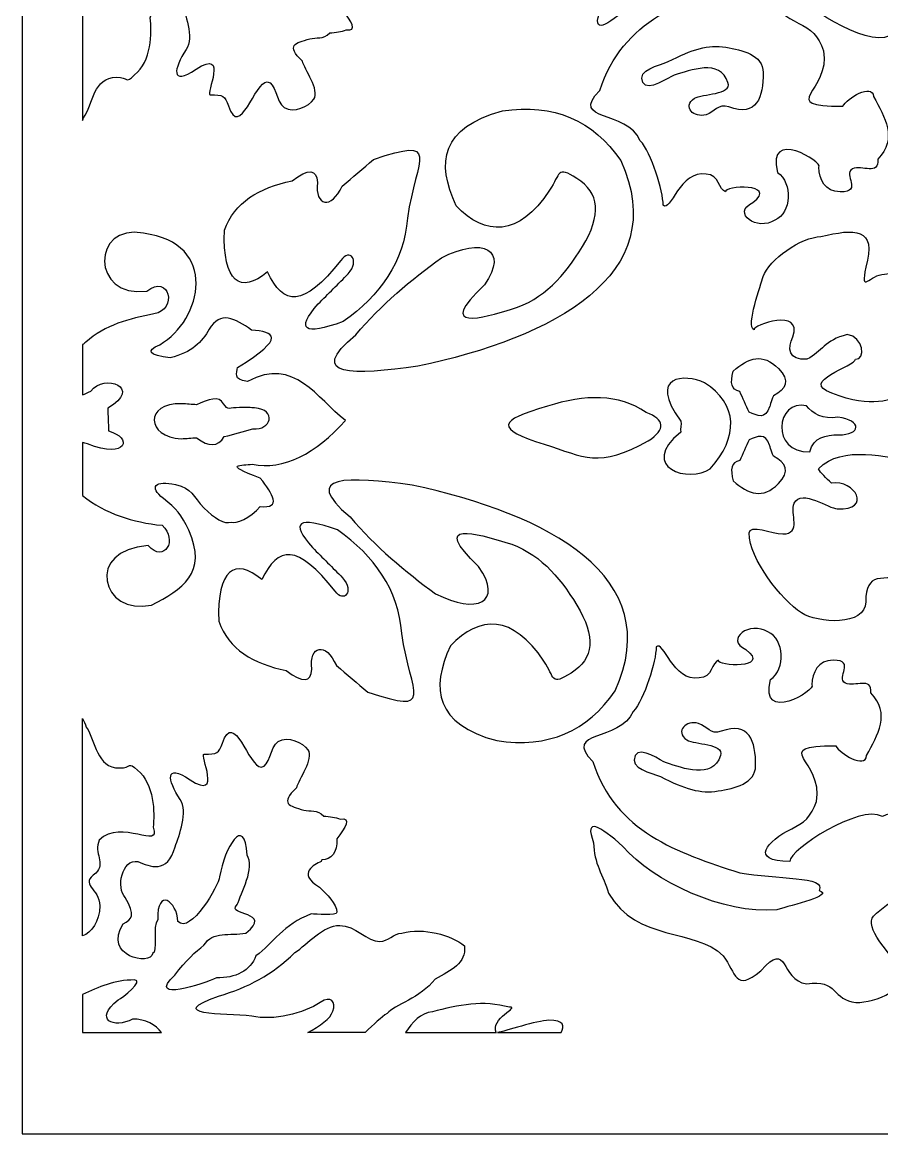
# Model space of a CAD drawing. Header units: centimetres. Extents: x 11.1 to 45, y -13.4 to 13.9.
# Drawn here: x 11.13 to 17.35, y -13.4 to -5.37 of the extents above; entities that cross this region are included whole.
import ezdxf

# ---------------------------------------------------------------- set-up
doc = ezdxf.new("R2010")
doc.units = ezdxf.units.CM
doc.header["$MEASUREMENT"] = 0
doc.layers.add('layer 1', color=7, linetype='Continuous')

msp = doc.modelspace()

# ---------------------------------------------------------------- linework, layer by layer
at = {"layer": 'layer 1', "color": 177}
for points, knots in [([(11.13376, 13.34877), (11.13376, 13.34877), (11.13376, 13.9212), (11.13376, 13.9212), (11.13376, 13.9212), (11.13376, 13.9212), (27.43513, 13.9212), (27.43513, 13.9212), (27.43513, 13.9212), (27.43513, 13.9212), (27.43513, -13.3973), (27.43513, -13.3973), (27.43513, -13.3973), (27.43513, -13.3973), (11.13376, -13.3973), (11.13376, -13.3973), (11.13376, -13.3973), (11.13376, -13.3973), (11.13376, 13.34877), (11.13376, 13.34877)], [0, 0, 0, 0, 0.1666667, 0.1666667, 0.1666667, 0.1666667, 0.3333333, 0.3333333, 0.3333333, 0.3333333, 0.5, 0.5, 0.5, 0.5, 0.6666667, 0.6666667, 0.6666667, 0.6666667, 1, 1, 1, 1]), ([(13.325, -4.93045), (13.15616, -5.03442), (13.29343, -5.09609), (13.33688, -5.11568), (13.33688, -5.11568), (13.33878, -5.11949), (13.33851, -5.12741), (13.34303, -5.12731), (13.34303, -5.12731), (13.41079, -5.12597), (13.45475, -5.18127), (13.45037, -5.2789), (13.45037, -5.2789), (13.51351, -5.36282), (13.55976, -5.43295), (13.47556, -5.42311), (13.47556, -5.42311), (13.44192, -5.43422), (13.39987, -5.44022), (13.35602, -5.44469), (13.35602, -5.44469), (13.30946, -5.49397), (13.25791, -5.47411), (13.21298, -5.48708), (13.21298, -5.48708), (13.10654, -5.51776), (13.03716, -5.53272), (13.15858, -5.64777), (13.15858, -5.64777), (13.17443, -5.70688), (13.28538, -5.85665), (13.24179, -5.92366), (13.24179, -5.92366), (13.20613, -5.9749), (13.09519, -6.02613), (13.02783, -5.98277), (13.02783, -5.98277), (12.9684, -5.94337), (12.96444, -5.79754), (12.905, -5.79754), (12.905, -5.79754), (12.81387, -5.79754), (12.7069, -6.21926), (12.62369, -5.97096), (12.62369, -5.97096), (12.59991, -5.89607), (12.58407, -5.89213), (12.49294, -5.89213), (12.49294, -5.89213), (12.45331, -5.89213), (12.63161, -5.54923), (12.38992, -5.70688), (12.38992, -5.70688), (12.2037, -5.82907), (12.22747, -5.70294), (12.3186, -5.565), (12.3186, -5.565), (12.37803, -5.47434), (12.31068, -5.30487), (12.28294, -5.2221), (12.28294, -5.2221), (12.22615, -5.02371), (12.09936, -5.07889), (12.01351, -5.11568), (12.01351, -5.11568), (11.89728, -5.1367), (11.85371, -4.92386), (11.92238, -4.85555), (11.92238, -4.85555), (11.99482, -4.72599), (11.97337, -4.69928), (11.90653, -4.66636), (11.90653, -4.66636), (11.75743, -4.4286), (12.1073, -4.36014), (12.12049, -4.45354), (12.12049, -4.45354), (12.15615, -4.45354), (12.11653, -4.65455), (12.15615, -4.69395), (12.15615, -4.69395), (12.15108, -4.93347), (12.2958, -4.82969), (12.30275, -4.68213), (12.30275, -4.68213), (12.39256, -4.58728), (12.59799, -4.94517), (12.60388, -5.00532), (12.60388, -5.00532), (12.63914, -5.21847), (12.78444, -5.46126), (12.80198, -5.16299), (12.80198, -5.16299), (12.86142, -5.07233), (12.75841, -4.88709), (12.73067, -4.80431), (12.73067, -4.80431), (12.64451, -4.71961), (12.99913, -4.75904), (12.79406, -4.59937), (12.79406, -4.59937), (12.67661, -4.57615), (12.55423, -4.61884), (12.49071, -4.51084), (12.49071, -4.51084), (12.42851, -4.46603), (12.36162, -4.40022), (12.27898, -4.29587), (12.27898, -4.29587), (12.06736, -4.08991), (12.4966, -4.23443), (12.5801, -4.27617), (12.5801, -4.27617), (12.72031, -4.27201), (12.8259, -4.32727), (12.86538, -4.43382), (12.86538, -4.43382), (12.99217, -4.52775), (13.0635, -4.66046), (13.26556, -4.73732), (13.26556, -4.73732), (13.29726, -4.73732), (13.45179, -4.72154), (13.45179, -4.74913), (13.45179, -4.74913), (13.45179, -4.80826), (13.3765, -4.88314), (13.325, -4.93045)], [0, 0, 0, 0, 0.030303, 0.030303, 0.030303, 0.030303, 0.0606061, 0.0606061, 0.0606061, 0.0606061, 0.0909091, 0.0909091, 0.0909091, 0.0909091, 0.1212121, 0.1212121, 0.1212121, 0.1212121, 0.1515152, 0.1515152, 0.1515152, 0.1515152, 0.1818182, 0.1818182, 0.1818182, 0.1818182, 0.2121212, 0.2121212, 0.2121212, 0.2121212, 0.2424242, 0.2424242, 0.2424242, 0.2424242, 0.2727273, 0.2727273, 0.2727273, 0.2727273, 0.3030303, 0.3030303, 0.3030303, 0.3030303, 0.3333333, 0.3333333, 0.3333333, 0.3333333, 0.3636364, 0.3636364, 0.3636364, 0.3636364, 0.3939394, 0.3939394, 0.3939394, 0.3939394, 0.4242424, 0.4242424, 0.4242424, 0.4242424, 0.4545455, 0.4545455, 0.4545455, 0.4545455, 0.4848485, 0.4848485, 0.4848485, 0.4848485, 0.5151515, 0.5151515, 0.5151515, 0.5151515, 0.5454545, 0.5454545, 0.5454545, 0.5454545, 0.5757576, 0.5757576, 0.5757576, 0.5757576, 0.6060606, 0.6060606, 0.6060606, 0.6060606, 0.6363636, 0.6363636, 0.6363636, 0.6363636, 0.6666667, 0.6666667, 0.6666667, 0.6666667, 0.6969697, 0.6969697, 0.6969697, 0.6969697, 0.7272727, 0.7272727, 0.7272727, 0.7272727, 0.7575758, 0.7575758, 0.7575758, 0.7575758, 0.7878788, 0.7878788, 0.7878788, 0.7878788, 0.8181818, 0.8181818, 0.8181818, 0.8181818, 0.8484848, 0.8484848, 0.8484848, 0.8484848, 0.8787879, 0.8787879, 0.8787879, 0.8787879, 0.9090909, 0.9090909, 0.9090909, 0.9090909, 0.9393939, 0.9393939, 0.9393939, 0.9393939, 1, 1, 1, 1]), ([(17.93571, -5.19687), (17.89117, -5.20961), (17.73846, -5.22874), (17.70664, -5.19687), (17.70664, -5.19687), (17.64937, -5.13951), (17.78936, -5.09489), (17.73209, -5.03753), (17.73209, -5.03753), (17.63665, -4.94193), (17.44576, -4.85271), (17.33759, -4.74435), (17.33759, -4.74435), (17.26123, -4.66786), (17.46485, -4.4639), (17.51575, -4.38743), (17.51575, -4.38743), (17.63029, -4.21534), (17.34395, -4.11973), (17.21032, -4.11973), (17.21032, -4.11973), (17.04121, -4.13333), (17.0784, -4.29437), (16.854, -4.25358), (16.854, -4.25358), (16.65673, -4.28366), (16.72675, -4.58153), (16.52313, -4.34919), (16.52313, -4.34919), (16.33139, -4.19198), (16.3468, -4.33289), (16.24951, -4.45753), (16.24951, -4.45753), (16.0459, -4.6615), (15.62594, -4.55314), (15.42233, -4.91007), (15.42233, -4.91007), (15.38415, -5.03753), (15.31415, -5.12675), (15.31415, -5.27336), (15.31415, -5.27336), (15.24151, -5.46564), (15.36119, -5.39687), (15.52548, -5.2471), (15.52548, -5.2471), (15.74726, -4.9931), (16.24979, -4.75619), (16.63766, -4.78896), (16.63766, -4.78896), (16.75219, -4.82721), (17.05762, -4.89094), (16.94308, -4.92917), (16.94308, -4.92917), (17.00687, -5.03295), (16.62718, -5.00957), (16.37041, -5.05665), (16.37041, -5.05665), (15.91864, -5.20324), (15.47323, -5.34983), (15.30779, -5.85973), (15.30779, -5.85973), (15.08579, -6.09179), (15.50242, -5.99668), (15.60049, -6.22302), (15.60049, -6.22302), (15.68061, -6.31064), (15.76655, -6.58786), (15.76593, -6.6883), (15.76593, -6.6883), (15.81873, -6.74709), (15.88641, -6.43142), (16.07771, -6.46523), (16.07771, -6.46523), (16.17316, -6.46523), (16.16679, -6.57995), (16.2177, -6.59269), (16.2177, -6.59269), (16.19968, -6.54753), (16.60266, -6.52734), (16.41496, -6.66918), (16.41496, -6.66918), (16.25588, -6.74566), (16.44677, -6.87951), (16.57403, -6.79665), (16.57403, -6.79665), (16.69461, -6.74566), (16.70188, -6.52894), (16.59312, -6.45247), (16.59312, -6.45247), (16.50754, -6.12392), (16.92789, -6.37847), (16.89218, -6.41424), (16.89218, -6.41424), (16.89218, -6.50346), (16.93672, -6.59269), (17.04489, -6.59269), (17.04489, -6.59269), (17.21669, -6.59269), (17.05762, -6.46523), (17.13397, -6.42697), (17.13397, -6.42697), (17.20396, -6.39511), (17.32486, -6.47796), (17.3185, -6.35687), (17.3185, -6.35687), (17.46261, -6.20603), (17.36761, -6.05518), (17.28668, -5.90435), (17.28668, -5.90435), (17.27777, -5.80362), (17.09411, -5.91795), (17.06398, -5.97445), (17.06398, -5.97445), (16.57344, -5.97445), (16.98157, -5.8661), (16.92399, -5.57292), (16.92399, -5.57292), (16.89218, -5.46457), (16.82855, -5.41358), (16.74583, -5.37534), (16.74583, -5.37534), (16.56766, -5.2861), (16.43404, -5.13951), (16.7331, -5.13951), (16.7331, -5.13951), (16.72933, -5.22246), (17.23516, -5.55392), (17.40121, -5.46457), (17.40121, -5.46457), (17.52958, -5.52606), (17.91253, -5.50458), (17.93571, -5.19687)], [0, 0, 0, 0, 0.0294118, 0.0294118, 0.0294118, 0.0294118, 0.0588235, 0.0588235, 0.0588235, 0.0588235, 0.0882353, 0.0882353, 0.0882353, 0.0882353, 0.1176471, 0.1176471, 0.1176471, 0.1176471, 0.1470588, 0.1470588, 0.1470588, 0.1470588, 0.1764706, 0.1764706, 0.1764706, 0.1764706, 0.2058824, 0.2058824, 0.2058824, 0.2058824, 0.2352941, 0.2352941, 0.2352941, 0.2352941, 0.2647059, 0.2647059, 0.2647059, 0.2647059, 0.2941176, 0.2941176, 0.2941176, 0.2941176, 0.3235294, 0.3235294, 0.3235294, 0.3235294, 0.3529412, 0.3529412, 0.3529412, 0.3529412, 0.3823529, 0.3823529, 0.3823529, 0.3823529, 0.4117647, 0.4117647, 0.4117647, 0.4117647, 0.4411765, 0.4411765, 0.4411765, 0.4411765, 0.4705882, 0.4705882, 0.4705882, 0.4705882, 0.5, 0.5, 0.5, 0.5, 0.5294118, 0.5294118, 0.5294118, 0.5294118, 0.5588235, 0.5588235, 0.5588235, 0.5588235, 0.5882353, 0.5882353, 0.5882353, 0.5882353, 0.6176471, 0.6176471, 0.6176471, 0.6176471, 0.6470588, 0.6470588, 0.6470588, 0.6470588, 0.6764706, 0.6764706, 0.6764706, 0.6764706, 0.7058824, 0.7058824, 0.7058824, 0.7058824, 0.7352941, 0.7352941, 0.7352941, 0.7352941, 0.7647059, 0.7647059, 0.7647059, 0.7647059, 0.7941176, 0.7941176, 0.7941176, 0.7941176, 0.8235294, 0.8235294, 0.8235294, 0.8235294, 0.8529412, 0.8529412, 0.8529412, 0.8529412, 0.8823529, 0.8823529, 0.8823529, 0.8823529, 0.9117647, 0.9117647, 0.9117647, 0.9117647, 0.9411765, 0.9411765, 0.9411765, 0.9411765, 1, 1, 1, 1]), ([(11.66966, -5.24355), (11.82664, -5.4025), (12.12387, -5.16466), (12.0591, -5.33636), (12.0591, -5.33636), (12.07086, -5.43911), (12.06855, -5.65172), (11.94551, -5.74796), (11.94551, -5.74796), (11.87655, -5.81657), (11.90494, -5.7641), (11.8157, -5.7641), (11.8157, -5.7641), (11.64937, -5.7641), (11.64532, -5.95779), (11.57636, -6.05869), (11.57636, -6.05869), (11.57419, -6.06484), (11.572, -6.07071), (11.56977, -6.0764), (11.56977, -6.0764), (11.56977, -6.0764), (11.56977, -4.5608), (11.56977, -4.5608), (11.56977, -4.5608), (11.62399, -4.59329), (11.67372, -4.66657), (11.67372, -4.76738), (11.67372, -4.76738), (11.67372, -4.89651), (11.51956, -4.92071), (11.64532, -5.00547), (11.64532, -5.00547), (11.71825, -5.0741), (11.62761, -5.1481), (11.66966, -5.24355)], [0, 0, 0, 0, 0.1, 0.1, 0.1, 0.1, 0.2, 0.2, 0.2, 0.2, 0.3, 0.3, 0.3, 0.3, 0.4, 0.4, 0.4, 0.4, 0.5, 0.5, 0.5, 0.5, 0.6, 0.6, 0.6, 0.6, 0.7, 0.7, 0.7, 0.7, 0.8, 0.8, 0.8, 0.8, 1, 1, 1, 1]), ([(16.21943, -5.54796), (16.08947, -5.52576), (15.97588, -5.56404), (15.80151, -5.65138), (15.80151, -5.65138), (15.7387, -5.68117), (15.57342, -5.70767), (15.6197, -5.80369), (15.6197, -5.80369), (15.65606, -5.87653), (15.80812, -5.76064), (15.84448, -5.75071), (15.84448, -5.75071), (15.96018, -5.71429), (16.17835, -5.62819), (16.23455, -5.80369), (16.23455, -5.80369), (16.2643, -5.8931), (16.04612, -5.88315), (15.99323, -5.91627), (15.99323, -5.91627), (15.90067, -5.97917), (15.98993, -6.06196), (16.07588, -6.03548), (16.07588, -6.03548), (16.14199, -6.0156), (16.15852, -5.95269), (16.24116, -5.97917), (16.24116, -5.97917), (16.4431, -6.05419), (16.49072, -5.90652), (16.48916, -5.73101), (16.48916, -5.73101), (16.48801, -5.60026), (16.33797, -5.56822), (16.21943, -5.54796)], [0, 0, 0, 0, 0.1, 0.1, 0.1, 0.1, 0.2, 0.2, 0.2, 0.2, 0.3, 0.3, 0.3, 0.3, 0.4, 0.4, 0.4, 0.4, 0.5, 0.5, 0.5, 0.5, 0.6, 0.6, 0.6, 0.6, 0.7, 0.7, 0.7, 0.7, 0.8, 0.8, 0.8, 0.8, 1, 1, 1, 1]), ([(13.99272, -7.85306), (14.97109, -7.64591), (15.83724, -7.19482), (15.4599, -6.36711), (15.4599, -6.36711), (15.26019, -6.07592), (14.97762, -5.95071), (14.60404, -6.00785), (14.60404, -6.00785), (14.16244, -6.12623), (14.12442, -6.37934), (14.26985, -6.69368), (14.26985, -6.69368), (14.48065, -6.91277), (14.72043, -6.92089), (14.94565, -6.58158), (14.94565, -6.58158), (15.02542, -6.46141), (14.99388, -6.40194), (15.14271, -6.49571), (15.14271, -6.49571), (15.30796, -6.59986), (15.32163, -6.75853), (15.18276, -6.98761), (15.18276, -6.98761), (15.05479, -7.19724), (14.90168, -7.37221), (14.67089, -7.44022), (14.67089, -7.44022), (14.46704, -7.50028), (14.11441, -7.60808), (14.47363, -7.26522), (14.47363, -7.26522), (14.6556, -7.00532), (14.46026, -6.9171), (14.16303, -7.06884), (14.16303, -7.06884), (13.94365, -7.22775), (13.72776, -7.40879), (13.54441, -7.62445), (13.54441, -7.62445), (13.1756, -7.93289), (13.53233, -7.9162), (13.99272, -7.85306)], [0, 0, 0, 0, 0.0833333, 0.0833333, 0.0833333, 0.0833333, 0.1666667, 0.1666667, 0.1666667, 0.1666667, 0.25, 0.25, 0.25, 0.25, 0.3333333, 0.3333333, 0.3333333, 0.3333333, 0.4166667, 0.4166667, 0.4166667, 0.4166667, 0.5, 0.5, 0.5, 0.5, 0.5833333, 0.5833333, 0.5833333, 0.5833333, 0.6666667, 0.6666667, 0.6666667, 0.6666667, 0.75, 0.75, 0.75, 0.75, 0.8333333, 0.8333333, 0.8333333, 0.8333333, 1, 1, 1, 1]), ([(13.9174, -6.78248), (13.98505, -6.33292), (14.16454, -6.19509), (13.67346, -6.35793), (13.67346, -6.35793), (13.59623, -6.42209), (13.52267, -6.48624), (13.44543, -6.55039), (13.44543, -6.55039), (13.36936, -6.72432), (13.24602, -6.6951), (13.26742, -6.52491), (13.26742, -6.52491), (13.26437, -6.42649), (13.20316, -6.42271), (13.08377, -6.51361), (13.08377, -6.51361), (12.84506, -6.56318), (12.66645, -6.66772), (12.59495, -6.87021), (12.59495, -6.87021), (12.58192, -7.24355), (12.70942, -7.33621), (12.90719, -7.17072), (12.90719, -7.17072), (13.02154, -7.41512), (13.16269, -7.43357), (13.43696, -7.08815), (13.43696, -7.08815), (13.49839, -6.99777), (13.57789, -7.08443), (13.49064, -7.18437), (13.49064, -7.18437), (13.41813, -7.25701), (13.34561, -7.32965), (13.27308, -7.40229), (13.27308, -7.40229), (13.108, -7.59039), (13.16828, -7.63283), (13.45391, -7.52966), (13.45391, -7.52966), (13.72018, -7.34074), (13.89558, -7.09953), (13.9174, -6.78248)], [0, 0, 0, 0, 0.0833333, 0.0833333, 0.0833333, 0.0833333, 0.1666667, 0.1666667, 0.1666667, 0.1666667, 0.25, 0.25, 0.25, 0.25, 0.3333333, 0.3333333, 0.3333333, 0.3333333, 0.4166667, 0.4166667, 0.4166667, 0.4166667, 0.5, 0.5, 0.5, 0.5, 0.5833333, 0.5833333, 0.5833333, 0.5833333, 0.6666667, 0.6666667, 0.6666667, 0.6666667, 0.75, 0.75, 0.75, 0.75, 0.8333333, 0.8333333, 0.8333333, 0.8333333, 1, 1, 1, 1]), ([(13.47058, -8.24358), (13.25465, -8.48509), (13.02422, -8.60575), (12.79595, -8.56089), (12.79595, -8.56089), (12.72561, -8.56996), (12.56539, -8.55476), (12.85462, -8.66079), (12.85462, -8.66079), (12.94736, -8.77823), (13.00919, -8.87937), (12.85462, -8.86645), (12.85462, -8.86645), (12.78421, -8.94695), (12.67587, -8.99651), (12.64343, -8.9781), (12.64343, -8.9781), (12.598, -8.99674), (12.52021, -8.94768), (12.44866, -8.87656), (12.44866, -8.87656), (12.36329, -8.79172), (12.36455, -8.73398), (12.24193, -8.70704), (12.24193, -8.70704), (12.09761, -8.67533), (12.04475, -8.72139), (12.15458, -8.80832), (12.15458, -8.80832), (12.2468, -8.8813), (12.28505, -8.92344), (12.33718, -9.03771), (12.33718, -9.03771), (12.47665, -9.34343), (12.28822, -9.46903), (12.06853, -9.57745), (12.06853, -9.57745), (11.70537, -9.66011), (11.58289, -9.17378), (12.04506, -9.1485), (12.04506, -9.1485), (12.16007, -9.28033), (12.2614, -9.10402), (12.14479, -9.0016), (12.14479, -9.0016), (11.93333, -8.97974), (11.73718, -8.91957), (11.56977, -8.78739), (11.56977, -8.78739), (11.56977, -8.78739), (11.56977, -8.40304), (11.56977, -8.40304), (11.56977, -8.40304), (11.58104, -8.40613), (11.59281, -8.4098), (11.60509, -8.414), (11.60509, -8.414), (11.89604, -8.52593), (11.93439, -8.36725), (11.75761, -8.31998), (11.75761, -8.31998), (11.75566, -8.26513), (11.75371, -8.21028), (11.75175, -8.15545), (11.75175, -8.15545), (12.0091, -8.00694), (11.72868, -7.89872), (11.62856, -8.03305), (11.62856, -8.03305), (11.60779, -8.04394), (11.58821, -8.05259), (11.56977, -8.05931), (11.56977, -8.05931), (11.56977, -8.05931), (11.56977, -7.69634), (11.56977, -7.69634), (11.56977, -7.69634), (11.57742, -7.69069), (11.58523, -7.68507), (11.59336, -7.67949), (11.59336, -7.67949), (11.73322, -7.55389), (11.90724, -7.50816), (12.08613, -7.47383), (12.08613, -7.47383), (12.26052, -7.44417), (12.19907, -7.18168), (12.03333, -7.30929), (12.03333, -7.30929), (11.62911, -7.3661), (11.63363, -6.81556), (12.00987, -6.89209), (12.00987, -6.89209), (12.55833, -6.9611), (12.43764, -7.52011), (12.12719, -7.69711), (12.12719, -7.69711), (12.02297, -7.74145), (12.04838, -7.77278), (12.20345, -7.79114), (12.20345, -7.79114), (12.35899, -7.75346), (12.43339, -7.67516), (12.48504, -7.58547), (12.48504, -7.58547), (12.56232, -7.4489), (12.67376, -7.50628), (12.79009, -7.59134), (12.79009, -7.59134), (12.95209, -7.60321), (13.04901, -7.64117), (12.69036, -7.86165), (12.69036, -7.86165), (12.68616, -7.90187), (12.65433, -7.94903), (12.76075, -7.96154), (12.76075, -7.96154), (13.10926, -7.78164), (13.25979, -8.08637), (13.47058, -8.24358)], [0, 0, 0, 0, 0.0322581, 0.0322581, 0.0322581, 0.0322581, 0.0645161, 0.0645161, 0.0645161, 0.0645161, 0.0967742, 0.0967742, 0.0967742, 0.0967742, 0.1290323, 0.1290323, 0.1290323, 0.1290323, 0.1612903, 0.1612903, 0.1612903, 0.1612903, 0.1935484, 0.1935484, 0.1935484, 0.1935484, 0.2258065, 0.2258065, 0.2258065, 0.2258065, 0.2580645, 0.2580645, 0.2580645, 0.2580645, 0.2903226, 0.2903226, 0.2903226, 0.2903226, 0.3225806, 0.3225806, 0.3225806, 0.3225806, 0.3548387, 0.3548387, 0.3548387, 0.3548387, 0.3870968, 0.3870968, 0.3870968, 0.3870968, 0.4193548, 0.4193548, 0.4193548, 0.4193548, 0.4516129, 0.4516129, 0.4516129, 0.4516129, 0.483871, 0.483871, 0.483871, 0.483871, 0.516129, 0.516129, 0.516129, 0.516129, 0.5483871, 0.5483871, 0.5483871, 0.5483871, 0.5806452, 0.5806452, 0.5806452, 0.5806452, 0.6129032, 0.6129032, 0.6129032, 0.6129032, 0.6451613, 0.6451613, 0.6451613, 0.6451613, 0.6774194, 0.6774194, 0.6774194, 0.6774194, 0.7096774, 0.7096774, 0.7096774, 0.7096774, 0.7419355, 0.7419355, 0.7419355, 0.7419355, 0.7741935, 0.7741935, 0.7741935, 0.7741935, 0.8064516, 0.8064516, 0.8064516, 0.8064516, 0.8387097, 0.8387097, 0.8387097, 0.8387097, 0.8709677, 0.8709677, 0.8709677, 0.8709677, 0.9032258, 0.9032258, 0.9032258, 0.9032258, 0.9354839, 0.9354839, 0.9354839, 0.9354839, 1, 1, 1, 1]), ([(17.58952, -8.53422), (17.38432, -8.51654), (17.06238, -8.41402), (16.88885, -8.59285), (16.88885, -8.59285), (16.90454, -8.62304), (16.94168, -8.66007), (16.98331, -8.69766), (16.98331, -8.69766), (17.15064, -8.66982), (17.28345, -8.89594), (17.02256, -8.88252), (17.02256, -8.88252), (16.96859, -8.88252), (16.76741, -8.73487), (16.71345, -8.84225), (16.71345, -8.84225), (16.67971, -8.91606), (16.77172, -9.06371), (16.63006, -9.06371), (16.63006, -9.06371), (16.55584, -9.06371), (16.38719, -8.98989), (16.38719, -9.057), (16.38719, -9.057), (16.38719, -9.2449), (16.62331, -9.54017), (16.76498, -9.63412), (16.76498, -9.63412), (16.87966, -9.70794), (17.23047, -9.73479), (17.23047, -9.55359), (17.23047, -9.55359), (17.23047, -9.33885), (17.34516, -9.38582), (17.5543, -9.38582), (17.5543, -9.38582), (17.66899, -9.38582), (17.58128, -9.25832), (17.54755, -9.21135), (17.54755, -9.21135), (17.43287, -9.04356), (17.68922, -9.00331), (17.83764, -8.95634), (17.83764, -8.95634), (17.93884, -8.92278), (17.642, -8.68791), (17.85788, -8.58052), (17.85788, -8.58052), (17.99955, -8.51343), (18.06027, -8.44632), (18.16821, -8.33895), (18.16821, -8.33895), (18.27616, -8.23156), (17.97932, -8.0705), (17.91185, -8.03695), (17.91185, -8.03695), (17.77018, -7.96984), (17.7297, -7.90945), (17.83089, -7.7551), (17.83089, -7.7551), (17.89836, -7.64773), (17.70272, -7.48667), (17.61502, -7.48667), (17.61502, -7.48667), (17.41945, -7.41177), (17.92322, -7.0979), (17.3654, -7.18777), (17.3654, -7.18777), (17.25746, -7.18777), (17.19, -7.33902), (17.23047, -7.13771), (17.23047, -7.13771), (17.31574, -6.84527), (17.14603, -6.85768), (16.90665, -6.91624), (16.90665, -6.91624), (16.76498, -6.91624), (16.52886, -7.08401), (16.48838, -7.20482), (16.48838, -7.20482), (16.47489, -7.25849), (16.36198, -7.56235), (16.42269, -7.58921), (16.42269, -7.58921), (16.41268, -7.55661), (16.77651, -7.42552), (16.70426, -7.64102), (16.70426, -7.64102), (16.66375, -7.72021), (16.66989, -7.81221), (16.8048, -7.80142), (16.8048, -7.80142), (16.91948, -7.74773), (16.92811, -7.66423), (17.09677, -7.62397), (17.09677, -7.62397), (17.21538, -7.63814), (17.23029, -7.80784), (17.15627, -7.80208), (17.15627, -7.80208), (17.15627, -7.84905), (16.74109, -7.96556), (16.98396, -8.04609), (16.98396, -8.04609), (17.29203, -8.16777), (17.37542, -8.0825), (17.58803, -8.0638), (17.58803, -8.0638), (17.87137, -8.0638), (17.74807, -8.53422), (17.58952, -8.53422)], [0, 0, 0, 0, 0.0344828, 0.0344828, 0.0344828, 0.0344828, 0.0689655, 0.0689655, 0.0689655, 0.0689655, 0.1034483, 0.1034483, 0.1034483, 0.1034483, 0.137931, 0.137931, 0.137931, 0.137931, 0.1724138, 0.1724138, 0.1724138, 0.1724138, 0.2068966, 0.2068966, 0.2068966, 0.2068966, 0.2413793, 0.2413793, 0.2413793, 0.2413793, 0.2758621, 0.2758621, 0.2758621, 0.2758621, 0.3103448, 0.3103448, 0.3103448, 0.3103448, 0.3448276, 0.3448276, 0.3448276, 0.3448276, 0.3793103, 0.3793103, 0.3793103, 0.3793103, 0.4137931, 0.4137931, 0.4137931, 0.4137931, 0.4482759, 0.4482759, 0.4482759, 0.4482759, 0.4827586, 0.4827586, 0.4827586, 0.4827586, 0.5172414, 0.5172414, 0.5172414, 0.5172414, 0.5517241, 0.5517241, 0.5517241, 0.5517241, 0.5862069, 0.5862069, 0.5862069, 0.5862069, 0.6206897, 0.6206897, 0.6206897, 0.6206897, 0.6551724, 0.6551724, 0.6551724, 0.6551724, 0.6896552, 0.6896552, 0.6896552, 0.6896552, 0.7241379, 0.7241379, 0.7241379, 0.7241379, 0.7586207, 0.7586207, 0.7586207, 0.7586207, 0.7931034, 0.7931034, 0.7931034, 0.7931034, 0.8275862, 0.8275862, 0.8275862, 0.8275862, 0.862069, 0.862069, 0.862069, 0.862069, 0.8965517, 0.8965517, 0.8965517, 0.8965517, 0.9310345, 0.9310345, 0.9310345, 0.9310345, 1, 1, 1, 1]), ([(16.56284, -8.06606), (16.65383, -8.01852), (16.68836, -7.95774), (16.5987, -7.86789), (16.5987, -7.86789), (16.48449, -7.75558), (16.38621, -7.78861), (16.27198, -7.88771), (16.27198, -7.88771), (16.25073, -7.9736), (16.25605, -8.02248), (16.31979, -8.03435), (16.31979, -8.03435), (16.34238, -8.08456), (16.36495, -8.13475), (16.38752, -8.18497), (16.38752, -8.18497), (16.44683, -8.20882), (16.50818, -8.24008), (16.53495, -8.14532), (16.53495, -8.14532), (16.53495, -8.14532), (16.55886, -8.07399), (16.56284, -8.06606)], [0, 0, 0, 0, 0.1428571, 0.1428571, 0.1428571, 0.1428571, 0.2857143, 0.2857143, 0.2857143, 0.2857143, 0.4285714, 0.4285714, 0.4285714, 0.4285714, 0.5714286, 0.5714286, 0.5714286, 0.5714286, 0.7142857, 0.7142857, 0.7142857, 0.7142857, 1, 1, 1, 1]), ([(15.89345, -8.24884), (15.64694, -7.91418), (15.92763, -7.90668), (16.06479, -7.9714), (16.06479, -7.9714), (16.30815, -8.12345), (16.31364, -8.36618), (16.10463, -8.59367), (16.10463, -8.59367), (15.95778, -8.69872), (15.57667, -8.58632), (15.89345, -8.32812), (15.89345, -8.32812), (15.88681, -8.30565), (15.90009, -8.2713), (15.89345, -8.24884)], [0, 0, 0, 0, 0.2, 0.2, 0.2, 0.2, 0.4, 0.4, 0.4, 0.4, 0.6, 0.6, 0.6, 0.6, 1, 1, 1, 1]), ([(12.81244, -8.15373), (12.97737, -8.16525), (12.93135, -8.31893), (12.80093, -8.30356), (12.80093, -8.30356), (12.7319, -8.32277), (12.66286, -8.34199), (12.59382, -8.36119), (12.59382, -8.36119), (12.5478, -8.43546), (12.48132, -8.43802), (12.39437, -8.36888), (12.39437, -8.36888), (12.3573, -8.37144), (12.32023, -8.374), (12.28315, -8.37656), (12.28315, -8.37656), (12.03188, -8.365), (12.01142, -8.1153), (12.28698, -8.12299), (12.28698, -8.12299), (12.32278, -8.12557), (12.35858, -8.12813), (12.39437, -8.13069), (12.39437, -8.13069), (12.47837, -8.09016), (12.5555, -8.06345), (12.58961, -8.12281), (12.58961, -8.12281), (12.62021, -8.17611), (12.63012, -8.15088), (12.70505, -8.15088), (12.70505, -8.15088), (12.76002, -8.15088), (12.81563, -8.15185), (12.81244, -8.15373)], [0, 0, 0, 0, 0.1, 0.1, 0.1, 0.1, 0.2, 0.2, 0.2, 0.2, 0.3, 0.3, 0.3, 0.3, 0.4, 0.4, 0.4, 0.4, 0.5, 0.5, 0.5, 0.5, 0.6, 0.6, 0.6, 0.6, 0.7, 0.7, 0.7, 0.7, 0.8, 0.8, 0.8, 0.8, 1, 1, 1, 1]), ([(15.64244, -8.18543), (15.78056, -8.23827), (15.78586, -8.30697), (15.65838, -8.39153), (15.65838, -8.39153), (15.29955, -8.59149), (15.19607, -8.50829), (14.90569, -8.41565), (14.90569, -8.41565), (14.55159, -8.30268), (14.56827, -8.24507), (14.92923, -8.14183), (14.92923, -8.14183), (15.20183, -8.05234), (15.44422, -8.053), (15.64244, -8.18543)], [0, 0, 0, 0, 0.2, 0.2, 0.2, 0.2, 0.4, 0.4, 0.4, 0.4, 0.6, 0.6, 0.6, 0.6, 1, 1, 1, 1]), ([(17.033, -8.34793), (16.93995, -8.34909), (16.85489, -8.36351), (16.82581, -8.47081), (16.82581, -8.47081), (16.53736, -8.48001), (16.58202, -8.08816), (16.80191, -8.13788), (16.80191, -8.13788), (16.84441, -8.19537), (16.92277, -8.23764), (17.02902, -8.22111), (17.02902, -8.22111), (17.20701, -8.24356), (17.19771, -8.34795), (17.033, -8.34793)], [0, 0, 0, 0, 0.2, 0.2, 0.2, 0.2, 0.4, 0.4, 0.4, 0.4, 0.6, 0.6, 0.6, 0.6, 1, 1, 1, 1]), ([(16.56284, -8.50251), (16.65383, -8.55006), (16.68836, -8.61081), (16.5987, -8.70068), (16.5987, -8.70068), (16.48449, -8.81299), (16.38621, -8.77996), (16.27198, -8.68086), (16.27198, -8.68086), (16.25073, -8.59498), (16.25605, -8.5461), (16.31979, -8.53422), (16.31979, -8.53422), (16.34238, -8.48401), (16.36495, -8.43381), (16.38752, -8.38361), (16.38752, -8.38361), (16.44683, -8.35976), (16.50818, -8.3285), (16.53495, -8.42323), (16.53495, -8.42323), (16.53495, -8.42323), (16.55886, -8.49459), (16.56284, -8.50251)], [0, 0, 0, 0, 0.1428571, 0.1428571, 0.1428571, 0.1428571, 0.2857143, 0.2857143, 0.2857143, 0.2857143, 0.4285714, 0.4285714, 0.4285714, 0.4285714, 0.5714286, 0.5714286, 0.5714286, 0.5714286, 0.7142857, 0.7142857, 0.7142857, 0.7142857, 1, 1, 1, 1]), ([(13.95155, -8.71189), (14.92992, -8.91905), (15.79607, -9.37012), (15.41873, -10.19784), (15.41873, -10.19784), (15.21902, -10.48905), (14.93646, -10.61423), (14.56288, -10.55709), (14.56288, -10.55709), (14.12127, -10.43873), (14.08325, -10.18562), (14.22869, -9.87126), (14.22869, -9.87126), (14.43949, -9.65217), (14.67927, -9.64405), (14.90449, -9.98337), (14.90449, -9.98337), (14.98425, -10.10355), (14.95272, -10.163), (15.10154, -10.06923), (15.10154, -10.06923), (15.26679, -9.9651), (15.28046, -9.80642), (15.1416, -9.57733), (15.1416, -9.57733), (15.01363, -9.36771), (14.86051, -9.19273), (14.62973, -9.12472), (14.62973, -9.12472), (14.42587, -9.06468), (14.07324, -8.95688), (14.43246, -9.29974), (14.43246, -9.29974), (14.61443, -9.55963), (14.41909, -9.64786), (14.12187, -9.49612), (14.12187, -9.49612), (13.90248, -9.33718), (13.68659, -9.15615), (13.50324, -8.94049), (13.50324, -8.94049), (13.13443, -8.63205), (13.49117, -8.64874), (13.95155, -8.71189)], [0, 0, 0, 0, 0.0833333, 0.0833333, 0.0833333, 0.0833333, 0.1666667, 0.1666667, 0.1666667, 0.1666667, 0.25, 0.25, 0.25, 0.25, 0.3333333, 0.3333333, 0.3333333, 0.3333333, 0.4166667, 0.4166667, 0.4166667, 0.4166667, 0.5, 0.5, 0.5, 0.5, 0.5833333, 0.5833333, 0.5833333, 0.5833333, 0.6666667, 0.6666667, 0.6666667, 0.6666667, 0.75, 0.75, 0.75, 0.75, 0.8333333, 0.8333333, 0.8333333, 0.8333333, 1, 1, 1, 1]), ([(13.87623, -9.78248), (13.94388, -10.23203), (14.12338, -10.36987), (13.6323, -10.20701), (13.6323, -10.20701), (13.55507, -10.14285), (13.48151, -10.07871), (13.40427, -10.01455), (13.40427, -10.01455), (13.3282, -9.84063), (13.20485, -9.86985), (13.22626, -10.04003), (13.22626, -10.04003), (13.2232, -10.13847), (13.16199, -10.14224), (13.0426, -10.05136), (13.0426, -10.05136), (12.80389, -10.00178), (12.62529, -9.89724), (12.55378, -9.69473), (12.55378, -9.69473), (12.54076, -9.32139), (12.66825, -9.22874), (12.86603, -9.39424), (12.86603, -9.39424), (12.98037, -9.14983), (13.12152, -9.1314), (13.39579, -9.47681), (13.39579, -9.47681), (13.45723, -9.56718), (13.53672, -9.48054), (13.44948, -9.38057), (13.44948, -9.38057), (13.37696, -9.30795), (13.30444, -9.23529), (13.23191, -9.16265), (13.23191, -9.16265), (13.06683, -8.97457), (13.12712, -8.93212), (13.41275, -9.0353), (13.41275, -9.0353), (13.67901, -9.22422), (13.85441, -9.46542), (13.87623, -9.78248)], [0, 0, 0, 0, 0.0833333, 0.0833333, 0.0833333, 0.0833333, 0.1666667, 0.1666667, 0.1666667, 0.1666667, 0.25, 0.25, 0.25, 0.25, 0.3333333, 0.3333333, 0.3333333, 0.3333333, 0.4166667, 0.4166667, 0.4166667, 0.4166667, 0.5, 0.5, 0.5, 0.5, 0.5833333, 0.5833333, 0.5833333, 0.5833333, 0.6666667, 0.6666667, 0.6666667, 0.6666667, 0.75, 0.75, 0.75, 0.75, 0.8333333, 0.8333333, 0.8333333, 0.8333333, 1, 1, 1, 1]), ([(17.88513, -11.37195), (17.84059, -11.35921), (17.68788, -11.34009), (17.65607, -11.37195), (17.65607, -11.37195), (17.5988, -11.42932), (17.73879, -11.47393), (17.68151, -11.53129), (17.68151, -11.53129), (17.58607, -11.62689), (17.39518, -11.71612), (17.28701, -11.82447), (17.28701, -11.82447), (17.21065, -11.90096), (17.41427, -12.10493), (17.46518, -12.18139), (17.46518, -12.18139), (17.57971, -12.35348), (17.29337, -12.44909), (17.15975, -12.44909), (17.15975, -12.44909), (16.99063, -12.4355), (17.02783, -12.27445), (16.80343, -12.31525), (16.80343, -12.31525), (16.60615, -12.28517), (16.67617, -11.98729), (16.47255, -12.21963), (16.47255, -12.21963), (16.28081, -12.37685), (16.29623, -12.23593), (16.19894, -12.1113), (16.19894, -12.1113), (15.99532, -11.90733), (15.57537, -12.01568), (15.37176, -11.65876), (15.37176, -11.65876), (15.33357, -11.53129), (15.26358, -11.44207), (15.26358, -11.29546), (15.26358, -11.29546), (15.19093, -11.10318), (15.31061, -11.17196), (15.47491, -11.32173), (15.47491, -11.32173), (15.69668, -11.57572), (16.19921, -11.81263), (16.58708, -11.77987), (16.58708, -11.77987), (16.70162, -11.74162), (17.00704, -11.67788), (16.89251, -11.63965), (16.89251, -11.63965), (16.95629, -11.53588), (16.57661, -11.55926), (16.31984, -11.51217), (16.31984, -11.51217), (15.86806, -11.36558), (15.42266, -11.21899), (15.25722, -10.70909), (15.25722, -10.70909), (15.03521, -10.47704), (15.45185, -10.57215), (15.54992, -10.3458), (15.54992, -10.3458), (15.63004, -10.25819), (15.71598, -9.98097), (15.71535, -9.88052), (15.71535, -9.88052), (15.76815, -9.82173), (15.83583, -10.1374), (16.02714, -10.1036), (16.02714, -10.1036), (16.12259, -10.1036), (16.11622, -9.98888), (16.16712, -9.97614), (16.16712, -9.97614), (16.1491, -10.0213), (16.55209, -10.04148), (16.36438, -9.89965), (16.36438, -9.89965), (16.20531, -9.82316), (16.3962, -9.68931), (16.52345, -9.77217), (16.52345, -9.77217), (16.64403, -9.82316), (16.65131, -10.03989), (16.54254, -10.11635), (16.54254, -10.11635), (16.45696, -10.44491), (16.87732, -10.19036), (16.8416, -10.15459), (16.8416, -10.15459), (16.8416, -10.06537), (16.88615, -9.97614), (16.99431, -9.97614), (16.99431, -9.97614), (17.16612, -9.97614), (17.00704, -10.1036), (17.0834, -10.14185), (17.0834, -10.14185), (17.15339, -10.17372), (17.27429, -10.09086), (17.26792, -10.21195), (17.26792, -10.21195), (17.41204, -10.3628), (17.31704, -10.51365), (17.23611, -10.66449), (17.23611, -10.66449), (17.2272, -10.7652), (17.04353, -10.65089), (17.0134, -10.59437), (17.0134, -10.59437), (16.52287, -10.59437), (16.931, -10.70273), (16.87342, -10.9959), (16.87342, -10.9959), (16.8416, -11.10425), (16.77797, -11.15525), (16.69526, -11.19348), (16.69526, -11.19348), (16.51709, -11.28273), (16.38347, -11.42932), (16.68253, -11.42932), (16.68253, -11.42932), (16.67876, -11.34637), (17.18459, -11.0149), (17.35064, -11.10425), (17.35064, -11.10425), (17.47901, -11.04278), (17.86196, -11.06425), (17.88513, -11.37195)], [0, 0, 0, 0, 0.0294118, 0.0294118, 0.0294118, 0.0294118, 0.0588235, 0.0588235, 0.0588235, 0.0588235, 0.0882353, 0.0882353, 0.0882353, 0.0882353, 0.1176471, 0.1176471, 0.1176471, 0.1176471, 0.1470588, 0.1470588, 0.1470588, 0.1470588, 0.1764706, 0.1764706, 0.1764706, 0.1764706, 0.2058824, 0.2058824, 0.2058824, 0.2058824, 0.2352941, 0.2352941, 0.2352941, 0.2352941, 0.2647059, 0.2647059, 0.2647059, 0.2647059, 0.2941176, 0.2941176, 0.2941176, 0.2941176, 0.3235294, 0.3235294, 0.3235294, 0.3235294, 0.3529412, 0.3529412, 0.3529412, 0.3529412, 0.3823529, 0.3823529, 0.3823529, 0.3823529, 0.4117647, 0.4117647, 0.4117647, 0.4117647, 0.4411765, 0.4411765, 0.4411765, 0.4411765, 0.4705882, 0.4705882, 0.4705882, 0.4705882, 0.5, 0.5, 0.5, 0.5, 0.5294118, 0.5294118, 0.5294118, 0.5294118, 0.5588235, 0.5588235, 0.5588235, 0.5588235, 0.5882353, 0.5882353, 0.5882353, 0.5882353, 0.6176471, 0.6176471, 0.6176471, 0.6176471, 0.6470588, 0.6470588, 0.6470588, 0.6470588, 0.6764706, 0.6764706, 0.6764706, 0.6764706, 0.7058824, 0.7058824, 0.7058824, 0.7058824, 0.7352941, 0.7352941, 0.7352941, 0.7352941, 0.7647059, 0.7647059, 0.7647059, 0.7647059, 0.7941176, 0.7941176, 0.7941176, 0.7941176, 0.8235294, 0.8235294, 0.8235294, 0.8235294, 0.8529412, 0.8529412, 0.8529412, 0.8529412, 0.8823529, 0.8823529, 0.8823529, 0.8823529, 0.9117647, 0.9117647, 0.9117647, 0.9117647, 0.9411765, 0.9411765, 0.9411765, 0.9411765, 1, 1, 1, 1]), ([(13.2816, -11.61602), (13.11275, -11.51203), (13.25003, -11.45037), (13.29348, -11.43078), (13.29348, -11.43078), (13.29538, -11.42697), (13.29511, -11.41906), (13.29963, -11.41913), (13.29963, -11.41913), (13.36739, -11.42049), (13.41135, -11.36519), (13.40697, -11.26755), (13.40697, -11.26755), (13.4701, -11.18364), (13.51635, -11.1135), (13.43216, -11.12334), (13.43216, -11.12334), (13.39852, -11.11223), (13.35646, -11.10624), (13.31262, -11.10177), (13.31262, -11.10177), (13.26605, -11.05249), (13.21451, -11.07235), (13.16957, -11.05938), (13.16957, -11.05938), (13.06314, -11.0287), (12.99375, -11.01374), (13.11518, -10.8987), (13.11518, -10.8987), (13.13103, -10.83958), (13.24197, -10.68981), (13.19838, -10.6228), (13.19838, -10.6228), (13.16273, -10.57156), (13.05179, -10.52032), (12.98443, -10.56367), (12.98443, -10.56367), (12.92499, -10.60308), (12.92103, -10.74892), (12.8616, -10.74892), (12.8616, -10.74892), (12.77047, -10.74892), (12.66349, -10.3272), (12.58029, -10.5755), (12.58029, -10.5755), (12.55651, -10.65039), (12.54066, -10.65433), (12.44953, -10.65433), (12.44953, -10.65433), (12.40991, -10.65433), (12.58821, -10.99722), (12.34652, -10.83958), (12.34652, -10.83958), (12.16029, -10.7174), (12.18406, -10.84352), (12.2752, -10.98146), (12.2752, -10.98146), (12.33463, -11.07212), (12.26727, -11.24159), (12.23954, -11.32436), (12.23954, -11.32436), (12.18275, -11.52274), (12.05595, -11.46757), (11.9701, -11.43078), (11.9701, -11.43078), (11.85388, -11.40976), (11.8103, -11.6226), (11.87898, -11.69091), (11.87898, -11.69091), (11.95141, -11.82045), (11.92997, -11.84717), (11.86313, -11.88008), (11.86313, -11.88008), (11.71403, -12.11786), (12.06389, -12.18632), (12.07709, -12.09292), (12.07709, -12.09292), (12.11275, -12.09292), (12.07313, -11.89191), (12.11275, -11.85251), (12.11275, -11.85251), (12.10767, -11.61299), (12.25239, -11.71677), (12.25934, -11.86433), (12.25934, -11.86433), (12.34915, -11.95918), (12.55459, -11.60129), (12.56048, -11.54114), (12.56048, -11.54114), (12.59574, -11.32799), (12.74104, -11.0852), (12.75858, -11.38348), (12.75858, -11.38348), (12.81802, -11.47413), (12.715, -11.65937), (12.68727, -11.74214), (12.68727, -11.74214), (12.60111, -11.82685), (12.95573, -11.78742), (12.75065, -11.9471), (12.75065, -11.9471), (12.6332, -11.97031), (12.51083, -11.92762), (12.44731, -12.03562), (12.44731, -12.03562), (12.38511, -12.08044), (12.31821, -12.14624), (12.23557, -12.25059), (12.23557, -12.25059), (12.02395, -12.45655), (12.4532, -12.31202), (12.5367, -12.27028), (12.5367, -12.27028), (12.67691, -12.27445), (12.78249, -12.21918), (12.82198, -12.11262), (12.82198, -12.11262), (12.94877, -12.01869), (13.02009, -11.886), (13.22216, -11.80915), (13.22216, -11.80915), (13.25386, -11.80915), (13.40839, -11.82492), (13.40839, -11.79733), (13.40839, -11.79733), (13.40839, -11.7382), (13.3331, -11.66332), (13.2816, -11.61602)], [0, 0, 0, 0, 0.030303, 0.030303, 0.030303, 0.030303, 0.0606061, 0.0606061, 0.0606061, 0.0606061, 0.0909091, 0.0909091, 0.0909091, 0.0909091, 0.1212121, 0.1212121, 0.1212121, 0.1212121, 0.1515152, 0.1515152, 0.1515152, 0.1515152, 0.1818182, 0.1818182, 0.1818182, 0.1818182, 0.2121212, 0.2121212, 0.2121212, 0.2121212, 0.2424242, 0.2424242, 0.2424242, 0.2424242, 0.2727273, 0.2727273, 0.2727273, 0.2727273, 0.3030303, 0.3030303, 0.3030303, 0.3030303, 0.3333333, 0.3333333, 0.3333333, 0.3333333, 0.3636364, 0.3636364, 0.3636364, 0.3636364, 0.3939394, 0.3939394, 0.3939394, 0.3939394, 0.4242424, 0.4242424, 0.4242424, 0.4242424, 0.4545455, 0.4545455, 0.4545455, 0.4545455, 0.4848485, 0.4848485, 0.4848485, 0.4848485, 0.5151515, 0.5151515, 0.5151515, 0.5151515, 0.5454545, 0.5454545, 0.5454545, 0.5454545, 0.5757576, 0.5757576, 0.5757576, 0.5757576, 0.6060606, 0.6060606, 0.6060606, 0.6060606, 0.6363636, 0.6363636, 0.6363636, 0.6363636, 0.6666667, 0.6666667, 0.6666667, 0.6666667, 0.6969697, 0.6969697, 0.6969697, 0.6969697, 0.7272727, 0.7272727, 0.7272727, 0.7272727, 0.7575758, 0.7575758, 0.7575758, 0.7575758, 0.7878788, 0.7878788, 0.7878788, 0.7878788, 0.8181818, 0.8181818, 0.8181818, 0.8181818, 0.8484848, 0.8484848, 0.8484848, 0.8484848, 0.8787879, 0.8787879, 0.8787879, 0.8787879, 0.9090909, 0.9090909, 0.9090909, 0.9090909, 0.9393939, 0.9393939, 0.9393939, 0.9393939, 1, 1, 1, 1]), ([(11.69029, -11.27542), (11.84727, -11.11646), (12.1445, -11.35429), (12.07973, -11.1826), (12.07973, -11.1826), (12.0915, -11.07985), (12.08918, -10.86726), (11.96614, -10.771), (11.96614, -10.771), (11.89718, -10.7024), (11.92557, -10.75486), (11.83633, -10.75486), (11.83633, -10.75486), (11.67, -10.75486), (11.66595, -10.56117), (11.59699, -10.46029), (11.59699, -10.46029), (11.58836, -10.43569), (11.57923, -10.41497), (11.56977, -10.39765), (11.56977, -10.39765), (11.56977, -10.39765), (11.56977, -11.9685), (11.56977, -11.9685), (11.56977, -11.9685), (11.6313, -11.94372), (11.69435, -11.86512), (11.69435, -11.7516), (11.69435, -11.7516), (11.69435, -11.62245), (11.54019, -11.59825), (11.66595, -11.51351), (11.66595, -11.51351), (11.73889, -11.44488), (11.64824, -11.37088), (11.69029, -11.27542)], [0, 0, 0, 0, 0.1, 0.1, 0.1, 0.1, 0.2, 0.2, 0.2, 0.2, 0.3, 0.3, 0.3, 0.3, 0.4, 0.4, 0.4, 0.4, 0.5, 0.5, 0.5, 0.5, 0.6, 0.6, 0.6, 0.6, 0.7, 0.7, 0.7, 0.7, 0.8, 0.8, 0.8, 0.8, 1, 1, 1, 1]), ([(16.16452, -10.92086), (16.03457, -10.94307), (15.92097, -10.9048), (15.74659, -10.81747), (15.74659, -10.81747), (15.68379, -10.78766), (15.5185, -10.76118), (15.56479, -10.66515), (15.56479, -10.66515), (15.60114, -10.5923), (15.75321, -10.70818), (15.78957, -10.71813), (15.78957, -10.71813), (15.90527, -10.75454), (16.12344, -10.84064), (16.17964, -10.66515), (16.17964, -10.66515), (16.20939, -10.57575), (15.99121, -10.58568), (15.93833, -10.55256), (15.93833, -10.55256), (15.84577, -10.48965), (15.93502, -10.40687), (16.02097, -10.43337), (16.02097, -10.43337), (16.08708, -10.45323), (16.10361, -10.51615), (16.18625, -10.48965), (16.18625, -10.48965), (16.3882, -10.41463), (16.43581, -10.56231), (16.43424, -10.73781), (16.43424, -10.73781), (16.4331, -10.86857), (16.28306, -10.90061), (16.16452, -10.92086)], [0, 0, 0, 0, 0.1, 0.1, 0.1, 0.1, 0.2, 0.2, 0.2, 0.2, 0.3, 0.3, 0.3, 0.3, 0.4, 0.4, 0.4, 0.4, 0.5, 0.5, 0.5, 0.5, 0.6, 0.6, 0.6, 0.6, 0.7, 0.7, 0.7, 0.7, 0.8, 0.8, 0.8, 0.8, 1, 1, 1, 1]), ([(14.33052, -12.03921), (14.23142, -11.96306), (14.03591, -11.90368), (13.87753, -11.94833), (13.87753, -11.94833), (13.82043, -11.94833), (13.77856, -12.0089), (13.71765, -12.0089), (13.71765, -12.0089), (13.6301, -12.0089), (13.53875, -11.89153), (13.42835, -11.89153), (13.42835, -11.89153), (13.30654, -11.89153), (13.19615, -12.02785), (13.10479, -12.08843), (13.10479, -12.08843), (12.9374, -12.25078), (12.76987, -12.33847), (12.55283, -12.40272), (12.55283, -12.40272), (12.15466, -12.54307), (12.58888, -12.52774), (12.79265, -12.5466), (12.79265, -12.5466), (12.94492, -12.58446), (13.16951, -12.52768), (13.28751, -12.44815), (13.28751, -12.44815), (13.36745, -12.39515), (13.40171, -12.44437), (13.37886, -12.51252), (13.37886, -12.51252), (13.36243, -12.5634), (13.28464, -12.6195), (13.19807, -12.66661), (13.19807, -12.66661), (13.19807, -12.66661), (13.61153, -12.66661), (13.61153, -12.66661), (13.61153, -12.66661), (13.67432, -12.60517), (13.73169, -12.55314), (13.77095, -12.52768), (13.77095, -12.52768), (13.82355, -12.4706), (14.01292, -12.41319), (14.11734, -12.28154), (14.11734, -12.28154), (14.23668, -12.21278), (14.34203, -12.16985), (14.33052, -12.03921)], [0, 0, 0, 0, 0.0714286, 0.0714286, 0.0714286, 0.0714286, 0.1428571, 0.1428571, 0.1428571, 0.1428571, 0.2142857, 0.2142857, 0.2142857, 0.2142857, 0.2857143, 0.2857143, 0.2857143, 0.2857143, 0.3571429, 0.3571429, 0.3571429, 0.3571429, 0.4285714, 0.4285714, 0.4285714, 0.4285714, 0.5, 0.5, 0.5, 0.5, 0.5714286, 0.5714286, 0.5714286, 0.5714286, 0.6428571, 0.6428571, 0.6428571, 0.6428571, 0.7142857, 0.7142857, 0.7142857, 0.7142857, 0.7857143, 0.7857143, 0.7857143, 0.7857143, 0.8571429, 0.8571429, 0.8571429, 0.8571429, 1, 1, 1, 1]), ([(11.56977, -12.66661), (11.56977, -12.66661), (11.56977, -12.39105), (11.56977, -12.39105), (11.56977, -12.39105), (11.6862, -12.338), (11.80158, -12.28594), (11.94467, -12.28594), (11.94467, -12.28594), (12.02084, -12.28594), (11.85466, -12.41682), (11.82697, -12.43059), (11.82697, -12.43059), (11.64463, -12.57294), (11.79697, -12.64182), (11.93082, -12.56834), (11.93082, -12.56834), (12.02379, -12.56834), (12.10011, -12.60975), (12.1393, -12.66661), (12.1393, -12.66661), (12.1393, -12.66661), (11.56977, -12.66661), (11.56977, -12.66661)], [0, 0, 0, 0, 0.1428571, 0.1428571, 0.1428571, 0.1428571, 0.2857143, 0.2857143, 0.2857143, 0.2857143, 0.4285714, 0.4285714, 0.4285714, 0.4285714, 0.5714286, 0.5714286, 0.5714286, 0.5714286, 0.7142857, 0.7142857, 0.7142857, 0.7142857, 1, 1, 1, 1]), ([(13.90288, -12.66661), (13.95409, -12.59148), (14.01383, -12.52271), (14.09788, -12.51674), (14.09788, -12.51674), (14.28349, -12.46675), (14.46911, -12.42974), (14.65471, -12.48352), (14.65471, -12.48352), (14.73823, -12.47797), (14.50993, -12.56659), (14.56004, -12.6663), (14.56004, -12.6663), (14.5601, -12.66642), (14.56024, -12.66652), (14.56037, -12.66661), (14.56037, -12.66661), (14.56037, -12.66661), (13.90288, -12.66661), (13.90288, -12.66661)], [0, 0, 0, 0, 0.1666667, 0.1666667, 0.1666667, 0.1666667, 0.3333333, 0.3333333, 0.3333333, 0.3333333, 0.5, 0.5, 0.5, 0.5, 0.6666667, 0.6666667, 0.6666667, 0.6666667, 1, 1, 1, 1]), ([(14.56903, -12.66661), (14.6186, -12.65908), (14.85818, -12.57766), (14.93869, -12.57766), (14.93869, -12.57766), (15.05078, -12.57766), (15.05552, -12.61652), (15.02801, -12.66661), (15.02801, -12.66661), (15.02801, -12.66661), (14.56903, -12.66661), (14.56903, -12.66661)], [0, 0, 0, 0, 0.25, 0.25, 0.25, 0.25, 0.5, 0.5, 0.5, 0.5, 1, 1, 1, 1])]:
    msp.add_open_spline(points, degree=3, knots=knots, dxfattribs=at)

doc.saveas('drawing.dxf')
